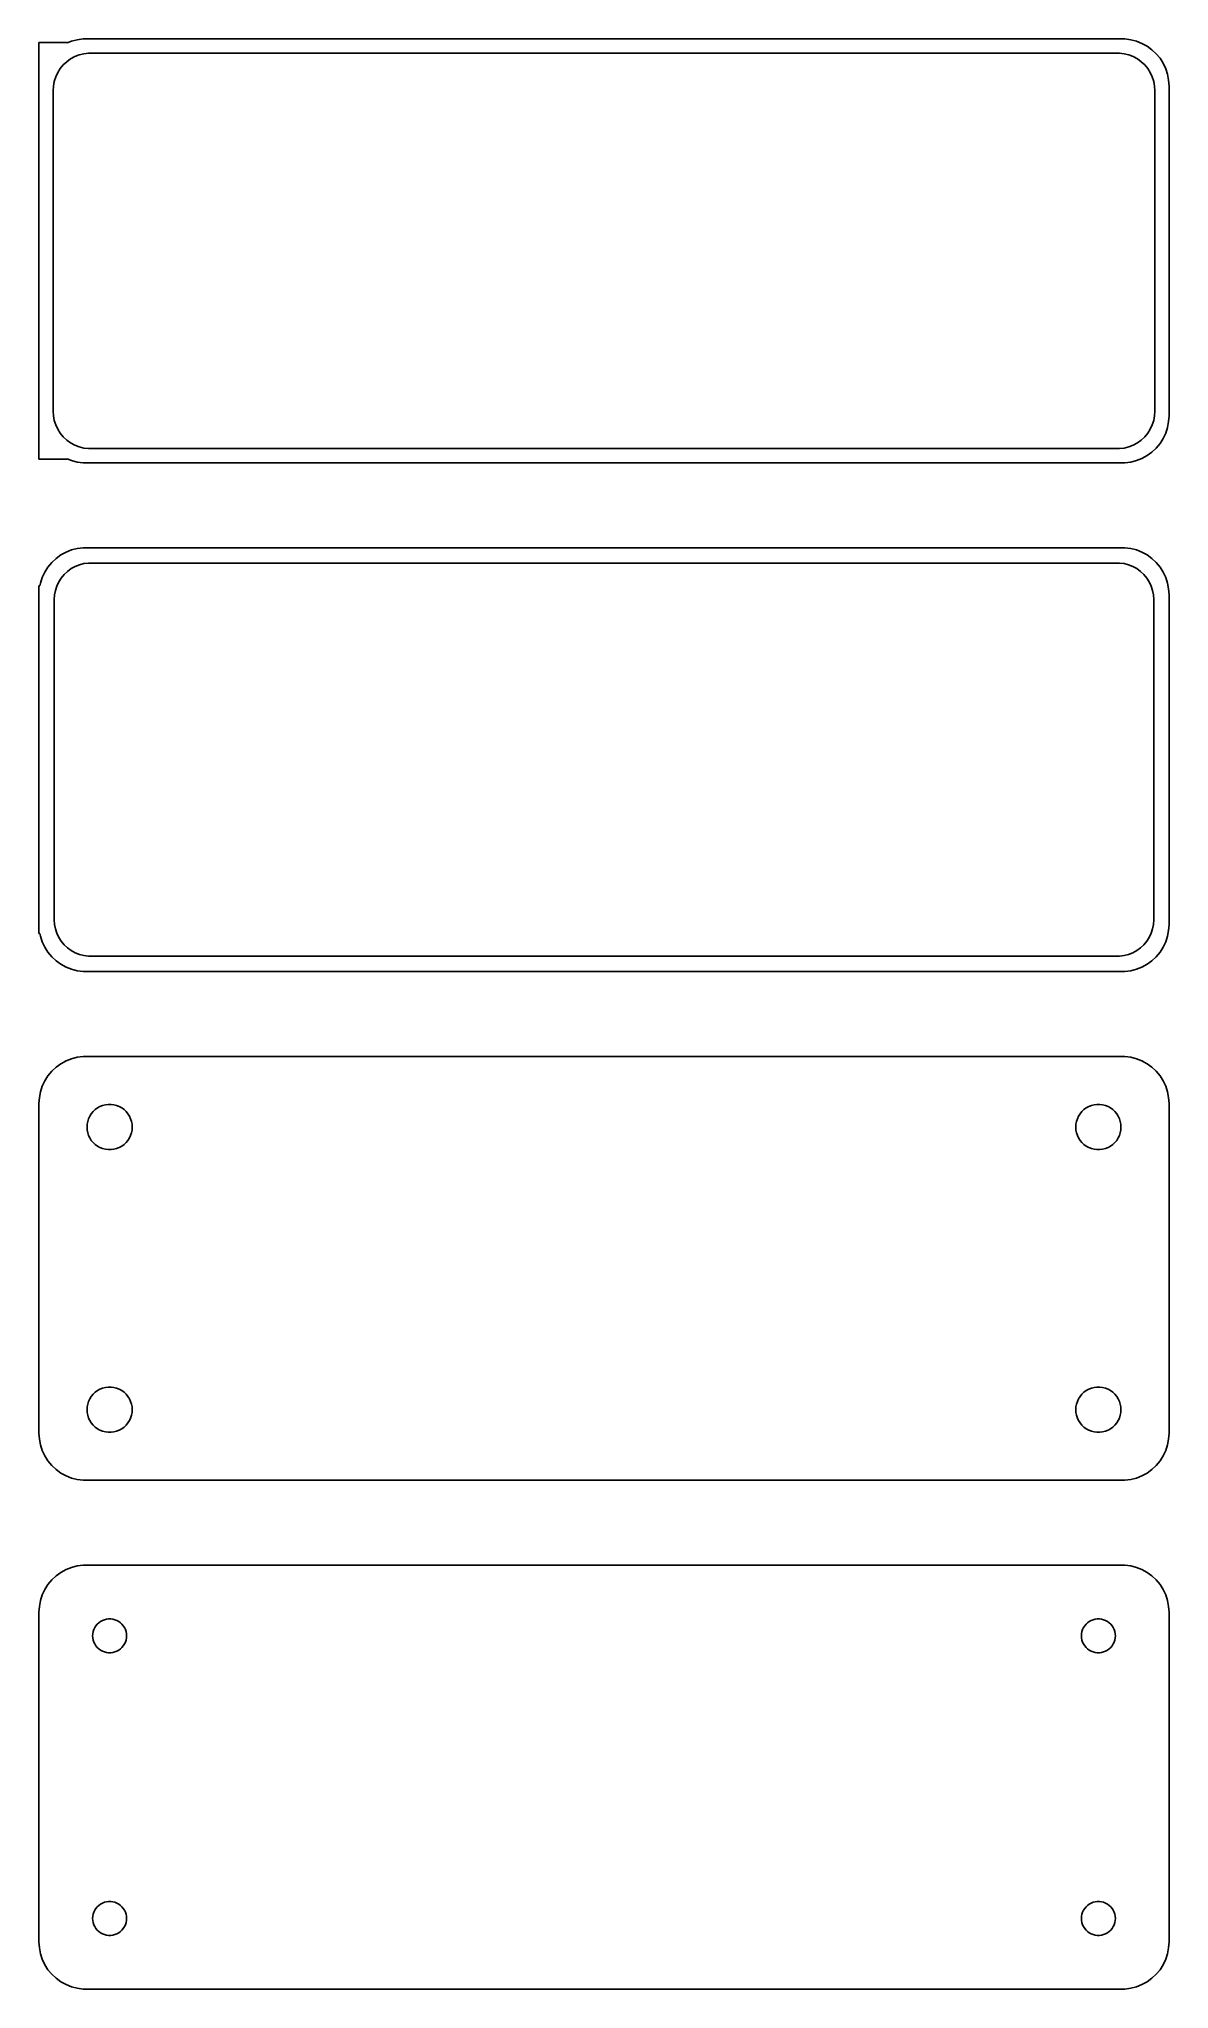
# Model space of a CAD drawing. Header units: metres. Extents: x -60 to 60, y 140 to 346.
import ezdxf

# ---------------------------------------------------------------- set-up
doc = ezdxf.new("R2010")
doc.units = ezdxf.units.M

msp = doc.modelspace()

# ---------------------------------------------------------------- linework, layer by layer
for p, q in [((-57, 346.115), (-60, 346.115)), ((-60, 346.115), (-60, 301.885)), ((-56.5451, 346.255), (-57, 346.075)), ((-57, 346.075), (-57, 346.115)), ((-55.9369, 346.411), (-56.5451, 346.255)), ((-55.3139, 346.49), (-55.9369, 346.411)), ((55.3139, 346.49), (-55.3139, 346.49)), ((55.9369, 346.411), (55.3139, 346.49)), ((56.5451, 346.255), (55.9369, 346.411)), ((57.1289, 346.024), (56.5451, 346.255)), ((57.6791, 345.722), (57.1289, 346.024)), ((58.1871, 345.353), (57.6791, 345.722)), ((-57.7361, 343.351), (-57.4159, 343.738)), ((-57.4159, 343.738), (-57.0497, 344.082)), ((-57.0497, 344.082), (-56.6433, 344.377)), ((-56.6433, 344.377), (-56.2031, 344.619)), ((-56.2031, 344.619), (-55.7361, 344.804)), ((-55.7361, 344.804), (-55.2495, 344.929)), ((-55.2495, 344.929), (-54.7512, 344.992)), ((-54.7512, 344.992), (54.7512, 344.992)), ((54.7512, 344.992), (55.2495, 344.929)), ((55.2495, 344.929), (55.7361, 344.804)), ((55.7361, 344.804), (56.2031, 344.619)), ((56.2031, 344.619), (56.6433, 344.377)), ((56.6433, 344.377), (57.0497, 344.082)), ((57.0497, 344.082), (57.4159, 343.738)), ((57.4159, 343.738), (57.7361, 343.351)), ((58.6448, 344.923), (58.1871, 345.353)), ((59.0451, 344.439), (58.6448, 344.923)), ((59.3815, 343.909), (59.0451, 344.439)), ((59.6489, 343.341), (59.3815, 343.909)), ((-58.4685, 341.501), (-58.3743, 341.995)), ((-58.3743, 341.995), (-58.2191, 342.472)), ((-58.2191, 342.472), (-58.0052, 342.927)), ((-58.0052, 342.927), (-57.7361, 343.351)), ((57.7361, 343.351), (58.0052, 342.927)), ((58.0052, 342.927), (58.2191, 342.472)), ((58.2191, 342.472), (58.3743, 341.995)), ((58.3743, 341.995), (58.4685, 341.501)), ((59.8429, 342.743), (59.6489, 343.341)), ((59.9606, 342.127), (59.8429, 342.743)), ((60, 341.5), (59.9606, 342.127)), ((-58.5, 341), (-58.4685, 341.501)), ((-58.5, 307), (-58.5, 341)), ((58.4685, 341.501), (58.5, 341)), ((58.5, 341), (58.5, 307)), ((60, 306.5), (60, 341.5)), ((-58.4685, 306.499), (-58.5, 307)), ((-58.3743, 306.005), (-58.4685, 306.499)), ((58.4685, 306.499), (58.3743, 306.005)), ((58.5, 307), (58.4685, 306.499)), ((59.9606, 305.873), (60, 306.5)), ((-58.2191, 305.528), (-58.3743, 306.005)), ((-58.0052, 305.073), (-58.2191, 305.528)), ((-57.7361, 304.649), (-58.0052, 305.073)), ((-57.4159, 304.262), (-57.7361, 304.649)), ((-57.0497, 303.918), (-57.4159, 304.262)), ((57.4159, 304.262), (57.0497, 303.918)), ((57.7361, 304.649), (57.4159, 304.262)), ((58.0052, 305.073), (57.7361, 304.649)), ((58.2191, 305.528), (58.0052, 305.073)), ((58.3743, 306.005), (58.2191, 305.528)), ((59.3815, 304.091), (59.6489, 304.659)), ((59.6489, 304.659), (59.8429, 305.257)), ((59.8429, 305.257), (59.9606, 305.873)), ((-56.6433, 303.623), (-57.0497, 303.918)), ((-56.2031, 303.381), (-56.6433, 303.623)), ((-55.7361, 303.196), (-56.2031, 303.381)), ((-55.2495, 303.071), (-55.7361, 303.196)), ((-54.7512, 303.008), (-55.2495, 303.071)), ((54.7512, 303.008), (-54.7512, 303.008)), ((55.2495, 303.071), (54.7512, 303.008)), ((55.7361, 303.196), (55.2495, 303.071)), ((56.2031, 303.381), (55.7361, 303.196)), ((56.6433, 303.623), (56.2031, 303.381)), ((57.0497, 303.918), (56.6433, 303.623)), ((57.1289, 301.976), (57.6791, 302.278)), ((57.6791, 302.278), (58.1871, 302.647)), ((58.1871, 302.647), (58.6448, 303.077)), ((58.6448, 303.077), (59.0451, 303.561)), ((59.0451, 303.561), (59.3815, 304.091)), ((-60, 301.885), (-57, 301.885)), ((-57, 301.885), (-57, 301.925)), ((-57, 301.925), (-56.5451, 301.745)), ((-56.5451, 301.745), (-55.9369, 301.589)), ((-55.9369, 301.589), (-55.3139, 301.51)), ((-55.3139, 301.51), (55.3139, 301.51)), ((55.3139, 301.51), (55.9369, 301.589)), ((55.9369, 301.589), (56.5451, 301.745)), ((56.5451, 301.745), (57.1289, 301.976)), ((-57.1289, 292.024), (-57.6791, 291.722)), ((-56.5451, 292.255), (-57.1289, 292.024)), ((-55.9369, 292.411), (-56.5451, 292.255)), ((-55.3139, 292.49), (-55.9369, 292.411)), ((55.3139, 292.49), (-55.3139, 292.49)), ((55.9369, 292.411), (55.3139, 292.49)), ((56.5451, 292.255), (55.9369, 292.411)), ((57.1289, 292.024), (56.5451, 292.255)), ((57.6791, 291.722), (57.1289, 292.024)), ((-59.3815, 289.909), (-59.6489, 289.341)), ((-59.0451, 290.439), (-59.3815, 289.909)), ((-58.6448, 290.923), (-59.0451, 290.439)), ((-58.1871, 291.353), (-58.6448, 290.923)), ((-57.6791, 291.722), (-58.1871, 291.353)), ((-57.323, 289.651), (-56.9685, 289.984)), ((-56.9685, 289.984), (-56.5751, 290.27)), ((-56.5751, 290.27), (-56.1489, 290.504)), ((-56.1489, 290.504), (-55.6967, 290.683)), ((-55.6967, 290.683), (-55.2256, 290.804)), ((-55.2256, 290.804), (-54.7432, 290.865)), ((-54.7432, 290.865), (54.7432, 290.865)), ((54.7432, 290.865), (55.2256, 290.804)), ((55.2256, 290.804), (55.6967, 290.683)), ((55.6967, 290.683), (56.1489, 290.504)), ((56.1489, 290.504), (56.5751, 290.27)), ((56.5751, 290.27), (56.9685, 289.984)), ((56.9685, 289.984), (57.323, 289.651)), ((58.1871, 291.353), (57.6791, 291.722)), ((58.6448, 290.923), (58.1871, 291.353)), ((59.0451, 290.439), (58.6448, 290.923)), ((59.3815, 289.909), (59.0451, 290.439)), ((59.6489, 289.341), (59.3815, 289.909)), ((-59.9, 288.444), (-60, 288.444)), ((-60, 288.444), (-60, 251.556)), ((-59.8429, 288.743), (-59.9, 288.444)), ((-59.6489, 289.341), (-59.8429, 288.743)), ((-58.3421, 287.485), (-58.251, 287.963)), ((-58.251, 287.963), (-58.1007, 288.426)), ((-58.1007, 288.426), (-57.8936, 288.866)), ((-57.8936, 288.866), (-57.633, 289.276)), ((-57.633, 289.276), (-57.323, 289.651)), ((57.323, 289.651), (57.633, 289.276)), ((57.633, 289.276), (57.8936, 288.866)), ((57.8936, 288.866), (58.1007, 288.426)), ((58.1007, 288.426), (58.251, 287.963)), ((58.251, 287.963), (58.3421, 287.485)), ((59.8429, 288.743), (59.6489, 289.341)), ((59.9606, 288.127), (59.8429, 288.743)), ((60, 287.5), (59.9606, 288.127)), ((-58.3726, 287), (-58.3421, 287.485)), ((-58.3726, 253), (-58.3726, 287)), ((58.3421, 287.485), (58.3726, 287)), ((58.3726, 287), (58.3726, 253)), ((60, 252.5), (60, 287.5)), ((-58.3421, 252.515), (-58.3726, 253)), ((58.3726, 253), (58.3421, 252.515)), ((-60, 251.556), (-59.9, 251.556)), ((-59.9, 251.556), (-59.8429, 251.257)), ((-59.8429, 251.257), (-59.6489, 250.659)), ((-59.6489, 250.659), (-59.3815, 250.091)), ((-58.251, 252.037), (-58.3421, 252.515)), ((-58.1007, 251.574), (-58.251, 252.037)), ((-57.8936, 251.134), (-58.1007, 251.574)), ((-57.633, 250.724), (-57.8936, 251.134)), ((-57.323, 250.349), (-57.633, 250.724)), ((57.633, 250.724), (57.323, 250.349)), ((57.8936, 251.134), (57.633, 250.724)), ((58.1007, 251.574), (57.8936, 251.134)), ((58.251, 252.037), (58.1007, 251.574)), ((58.3421, 252.515), (58.251, 252.037)), ((59.3815, 250.091), (59.6489, 250.659)), ((59.6489, 250.659), (59.8429, 251.257)), ((59.8429, 251.257), (59.9606, 251.873)), ((59.9606, 251.873), (60, 252.5)), ((-59.3815, 250.091), (-59.0451, 249.561)), ((-59.0451, 249.561), (-58.6448, 249.077)), ((-58.6448, 249.077), (-58.1871, 248.647)), ((-58.1871, 248.647), (-57.6791, 248.278)), ((-56.9685, 250.016), (-57.323, 250.349)), ((-56.5751, 249.73), (-56.9685, 250.016)), ((-56.1489, 249.496), (-56.5751, 249.73)), ((-55.6967, 249.317), (-56.1489, 249.496)), ((-55.2256, 249.196), (-55.6967, 249.317)), ((-54.7432, 249.135), (-55.2256, 249.196)), ((54.7432, 249.135), (-54.7432, 249.135)), ((55.2256, 249.196), (54.7432, 249.135)), ((55.6967, 249.317), (55.2256, 249.196)), ((56.1489, 249.496), (55.6967, 249.317)), ((56.5751, 249.73), (56.1489, 249.496)), ((56.9685, 250.016), (56.5751, 249.73)), ((57.323, 250.349), (56.9685, 250.016)), ((57.6791, 248.278), (58.1871, 248.647)), ((58.1871, 248.647), (58.6448, 249.077)), ((58.6448, 249.077), (59.0451, 249.561)), ((59.0451, 249.561), (59.3815, 250.091)), ((-57.6791, 248.278), (-57.1289, 247.976)), ((-57.1289, 247.976), (-56.5451, 247.745)), ((-56.5451, 247.745), (-55.9369, 247.589)), ((-55.9369, 247.589), (-55.3139, 247.51)), ((-55.3139, 247.51), (55.3139, 247.51)), ((55.3139, 247.51), (55.9369, 247.589)), ((55.9369, 247.589), (56.5451, 247.745)), ((56.5451, 247.745), (57.1289, 247.976)), ((57.1289, 247.976), (57.6791, 248.278)), ((-56.5451, 238.255), (-57.1289, 238.024)), ((-55.9369, 238.411), (-56.5451, 238.255)), ((-55.3139, 238.49), (-55.9369, 238.411)), ((55.3139, 238.49), (-55.3139, 238.49)), ((55.9369, 238.411), (55.3139, 238.49)), ((56.5451, 238.255), (55.9369, 238.411)), ((57.1289, 238.024), (56.5451, 238.255)), ((-59.0451, 236.439), (-59.3815, 235.909)), ((-58.6448, 236.923), (-59.0451, 236.439)), ((-58.1871, 237.353), (-58.6448, 236.923)), ((-57.6791, 237.722), (-58.1871, 237.353)), ((-57.1289, 238.024), (-57.6791, 237.722)), ((57.6791, 237.722), (57.1289, 238.024)), ((58.1871, 237.353), (57.6791, 237.722)), ((58.6448, 236.923), (58.1871, 237.353)), ((59.0451, 236.439), (58.6448, 236.923)), ((59.3815, 235.909), (59.0451, 236.439)), ((-59.9606, 234.127), (-60, 233.5)), ((-59.8429, 234.743), (-59.9606, 234.127)), ((-59.6489, 235.341), (-59.8429, 234.743)), ((-59.3815, 235.909), (-59.6489, 235.341)), ((59.6489, 235.341), (59.3815, 235.909)), ((59.8429, 234.743), (59.6489, 235.341)), ((59.9606, 234.127), (59.8429, 234.743)), ((60, 233.5), (59.9606, 234.127)), ((-60, 233.5), (-60, 198.5)), ((-54.8246, 231.597), (-54.7315, 231.883)), ((-54.7315, 231.883), (-54.6031, 232.156)), ((-54.6031, 232.156), (-54.4416, 232.411)), ((-54.4416, 232.411), (-54.2495, 232.643)), ((-54.2495, 232.643), (-54.0298, 232.849)), ((-54.0298, 232.849), (-53.786, 233.026)), ((-53.786, 233.026), (-53.5219, 233.172)), ((-53.5219, 233.172), (-53.2416, 233.283)), ((-53.2416, 233.283), (-52.9497, 233.357)), ((-52.9497, 233.357), (-52.6507, 233.395)), ((-52.6507, 233.395), (-52.3493, 233.395)), ((-52.3493, 233.395), (-52.0503, 233.357)), ((-52.0503, 233.357), (-51.7584, 233.283)), ((-51.7584, 233.283), (-51.4781, 233.172)), ((-51.4781, 233.172), (-51.214, 233.026)), ((-51.214, 233.026), (-50.9702, 232.849)), ((-50.9702, 232.849), (-50.7505, 232.643)), ((-50.7505, 232.643), (-50.5583, 232.411)), ((-50.5583, 232.411), (-50.3969, 232.156)), ((-50.3969, 232.156), (-50.2685, 231.883)), ((-50.2685, 231.883), (-50.1754, 231.597)), ((50.1754, 231.597), (50.2685, 231.883)), ((50.2685, 231.883), (50.3969, 232.156)), ((50.3969, 232.156), (50.5583, 232.411)), ((50.5583, 232.411), (50.7505, 232.643)), ((50.7505, 232.643), (50.9702, 232.849)), ((50.9702, 232.849), (51.214, 233.026)), ((51.214, 233.026), (51.4781, 233.172)), ((51.4781, 233.172), (51.7584, 233.283)), ((51.7584, 233.283), (52.0503, 233.357)), ((52.0503, 233.357), (52.3493, 233.395)), ((52.3493, 233.395), (52.6507, 233.395)), ((52.6507, 233.395), (52.9497, 233.357)), ((52.9497, 233.357), (53.2416, 233.283)), ((53.2416, 233.283), (53.5219, 233.172)), ((53.5219, 233.172), (53.786, 233.026)), ((53.786, 233.026), (54.0298, 232.849)), ((54.0298, 232.849), (54.2495, 232.643)), ((54.2495, 232.643), (54.4416, 232.411)), ((54.4416, 232.411), (54.6031, 232.156)), ((54.6031, 232.156), (54.7315, 231.883)), ((54.7315, 231.883), (54.8246, 231.597)), ((60, 198.5), (60, 233.5)), ((-54.9, 231), (-54.8811, 231.301)), ((-54.8811, 230.699), (-54.9, 231)), ((-54.8811, 231.301), (-54.8246, 231.597)), ((-54.8246, 230.403), (-54.8811, 230.699)), ((-54.7315, 230.117), (-54.8246, 230.403)), ((-54.6031, 229.844), (-54.7315, 230.117)), ((-54.4416, 229.589), (-54.6031, 229.844)), ((-50.3969, 229.844), (-50.5583, 229.589)), ((-50.2685, 230.117), (-50.3969, 229.844)), ((-50.1754, 230.403), (-50.2685, 230.117)), ((-50.1754, 231.597), (-50.1189, 231.301)), ((-50.1189, 230.699), (-50.1754, 230.403)), ((-50.1189, 231.301), (-50.1, 231)), ((-50.1, 231), (-50.1189, 230.699)), ((50.1, 231), (50.1189, 231.301)), ((50.1189, 230.699), (50.1, 231)), ((50.1189, 231.301), (50.1754, 231.597)), ((50.1754, 230.403), (50.1189, 230.699)), ((50.2685, 230.117), (50.1754, 230.403)), ((50.3969, 229.844), (50.2685, 230.117)), ((50.5583, 229.589), (50.3969, 229.844)), ((54.6031, 229.844), (54.4416, 229.589)), ((54.7315, 230.117), (54.6031, 229.844)), ((54.8246, 230.403), (54.7315, 230.117)), ((54.8246, 231.597), (54.8811, 231.301)), ((54.8811, 230.699), (54.8246, 230.403)), ((54.8811, 231.301), (54.9, 231)), ((54.9, 231), (54.8811, 230.699)), ((-54.2495, 229.357), (-54.4416, 229.589)), ((-54.0298, 229.151), (-54.2495, 229.357)), ((-53.786, 228.974), (-54.0298, 229.151)), ((-53.5219, 228.828), (-53.786, 228.974)), ((-53.2416, 228.717), (-53.5219, 228.828)), ((-52.9497, 228.643), (-53.2416, 228.717)), ((-52.6507, 228.605), (-52.9497, 228.643)), ((-52.3493, 228.605), (-52.6507, 228.605)), ((-52.0503, 228.643), (-52.3493, 228.605)), ((-51.7584, 228.717), (-52.0503, 228.643)), ((-51.4781, 228.828), (-51.7584, 228.717)), ((-51.214, 228.974), (-51.4781, 228.828)), ((-50.9702, 229.151), (-51.214, 228.974)), ((-50.7505, 229.357), (-50.9702, 229.151)), ((-50.5583, 229.589), (-50.7505, 229.357)), ((50.7505, 229.357), (50.5583, 229.589)), ((50.9702, 229.151), (50.7505, 229.357)), ((51.214, 228.974), (50.9702, 229.151)), ((51.4781, 228.828), (51.214, 228.974)), ((51.7584, 228.717), (51.4781, 228.828)), ((52.0503, 228.643), (51.7584, 228.717)), ((52.3493, 228.605), (52.0503, 228.643)), ((52.6507, 228.605), (52.3493, 228.605)), ((52.9497, 228.643), (52.6507, 228.605)), ((53.2416, 228.717), (52.9497, 228.643)), ((53.5219, 228.828), (53.2416, 228.717)), ((53.786, 228.974), (53.5219, 228.828)), ((54.0298, 229.151), (53.786, 228.974)), ((54.2495, 229.357), (54.0298, 229.151)), ((54.4416, 229.589), (54.2495, 229.357)), ((-54.2495, 202.643), (-54.0298, 202.849)), ((-54.0298, 202.849), (-53.786, 203.026)), ((-53.786, 203.026), (-53.5219, 203.172)), ((-53.5219, 203.172), (-53.2416, 203.283)), ((-53.2416, 203.283), (-52.9497, 203.357)), ((-52.9497, 203.357), (-52.6507, 203.395)), ((-52.6507, 203.395), (-52.3493, 203.395)), ((-52.3493, 203.395), (-52.0503, 203.357)), ((-52.0503, 203.357), (-51.7584, 203.283)), ((-51.7584, 203.283), (-51.4781, 203.172)), ((-51.4781, 203.172), (-51.214, 203.026)), ((-51.214, 203.026), (-50.9702, 202.849)), ((-50.9702, 202.849), (-50.7505, 202.643)), ((50.7505, 202.643), (50.9702, 202.849)), ((50.9702, 202.849), (51.214, 203.026)), ((51.214, 203.026), (51.4781, 203.172)), ((51.4781, 203.172), (51.7584, 203.283)), ((51.7584, 203.283), (52.0503, 203.357)), ((52.0503, 203.357), (52.3493, 203.395)), ((52.3493, 203.395), (52.6507, 203.395)), ((52.6507, 203.395), (52.9497, 203.357)), ((52.9497, 203.357), (53.2416, 203.283)), ((53.2416, 203.283), (53.5219, 203.172)), ((53.5219, 203.172), (53.786, 203.026)), ((53.786, 203.026), (54.0298, 202.849)), ((54.0298, 202.849), (54.2495, 202.643)), ((-54.9, 201), (-54.8811, 201.301)), ((-54.8811, 200.699), (-54.9, 201)), ((-54.8811, 201.301), (-54.8246, 201.597)), ((-54.8246, 201.597), (-54.7315, 201.883)), ((-54.7315, 201.883), (-54.6031, 202.156)), ((-54.6031, 202.156), (-54.4416, 202.411)), ((-54.4416, 202.411), (-54.2495, 202.643)), ((-50.7505, 202.643), (-50.5583, 202.411)), ((-50.5583, 202.411), (-50.3969, 202.156)), ((-50.3969, 202.156), (-50.2685, 201.883)), ((-50.2685, 201.883), (-50.1754, 201.597)), ((-50.1754, 201.597), (-50.1189, 201.301)), ((-50.1189, 201.301), (-50.1, 201)), ((-50.1, 201), (-50.1189, 200.699)), ((50.1, 201), (50.1189, 201.301)), ((50.1189, 200.699), (50.1, 201)), ((50.1189, 201.301), (50.1754, 201.597)), ((50.1754, 201.597), (50.2685, 201.883)), ((50.2685, 201.883), (50.3969, 202.156)), ((50.3969, 202.156), (50.5583, 202.411)), ((50.5583, 202.411), (50.7505, 202.643)), ((54.2495, 202.643), (54.4416, 202.411)), ((54.4416, 202.411), (54.6031, 202.156)), ((54.6031, 202.156), (54.7315, 201.883)), ((54.7315, 201.883), (54.8246, 201.597)), ((54.8246, 201.597), (54.8811, 201.301)), ((54.8811, 201.301), (54.9, 201)), ((54.9, 201), (54.8811, 200.699)), ((-54.8246, 200.403), (-54.8811, 200.699)), ((-54.7315, 200.117), (-54.8246, 200.403)), ((-54.6031, 199.844), (-54.7315, 200.117)), ((-54.4416, 199.589), (-54.6031, 199.844)), ((-54.2495, 199.357), (-54.4416, 199.589)), ((-54.0298, 199.151), (-54.2495, 199.357)), ((-53.786, 198.974), (-54.0298, 199.151)), ((-53.5219, 198.828), (-53.786, 198.974)), ((-53.2416, 198.717), (-53.5219, 198.828)), ((-52.9497, 198.643), (-53.2416, 198.717)), ((-51.7584, 198.717), (-52.0503, 198.643)), ((-51.4781, 198.828), (-51.7584, 198.717)), ((-51.214, 198.974), (-51.4781, 198.828)), ((-50.9702, 199.151), (-51.214, 198.974)), ((-50.7505, 199.357), (-50.9702, 199.151)), ((-50.5583, 199.589), (-50.7505, 199.357)), ((-50.3969, 199.844), (-50.5583, 199.589)), ((-50.2685, 200.117), (-50.3969, 199.844)), ((-50.1754, 200.403), (-50.2685, 200.117)), ((-50.1189, 200.699), (-50.1754, 200.403)), ((50.1754, 200.403), (50.1189, 200.699)), ((50.2685, 200.117), (50.1754, 200.403)), ((50.3969, 199.844), (50.2685, 200.117)), ((50.5583, 199.589), (50.3969, 199.844)), ((50.7505, 199.357), (50.5583, 199.589)), ((50.9702, 199.151), (50.7505, 199.357)), ((51.214, 198.974), (50.9702, 199.151)), ((51.4781, 198.828), (51.214, 198.974)), ((51.7584, 198.717), (51.4781, 198.828)), ((52.0503, 198.643), (51.7584, 198.717)), ((53.2416, 198.717), (52.9497, 198.643)), ((53.5219, 198.828), (53.2416, 198.717)), ((53.786, 198.974), (53.5219, 198.828)), ((54.0298, 199.151), (53.786, 198.974)), ((54.2495, 199.357), (54.0298, 199.151)), ((54.4416, 199.589), (54.2495, 199.357)), ((54.6031, 199.844), (54.4416, 199.589)), ((54.7315, 200.117), (54.6031, 199.844)), ((54.8246, 200.403), (54.7315, 200.117)), ((54.8811, 200.699), (54.8246, 200.403)), ((-60, 198.5), (-59.9606, 197.873)), ((-59.9606, 197.873), (-59.8429, 197.257)), ((-59.8429, 197.257), (-59.6489, 196.659)), ((-59.6489, 196.659), (-59.3815, 196.091)), ((-52.6507, 198.605), (-52.9497, 198.643)), ((-52.3493, 198.605), (-52.6507, 198.605)), ((-52.0503, 198.643), (-52.3493, 198.605)), ((52.3493, 198.605), (52.0503, 198.643)), ((52.6507, 198.605), (52.3493, 198.605)), ((52.9497, 198.643), (52.6507, 198.605)), ((59.3815, 196.091), (59.6489, 196.659)), ((59.6489, 196.659), (59.8429, 197.257)), ((59.8429, 197.257), (59.9606, 197.873)), ((59.9606, 197.873), (60, 198.5)), ((-59.3815, 196.091), (-59.0451, 195.561)), ((-59.0451, 195.561), (-58.6448, 195.077)), ((-58.6448, 195.077), (-58.1871, 194.647)), ((-58.1871, 194.647), (-57.6791, 194.278)), ((57.6791, 194.278), (58.1871, 194.647)), ((58.1871, 194.647), (58.6448, 195.077)), ((58.6448, 195.077), (59.0451, 195.561)), ((59.0451, 195.561), (59.3815, 196.091)), ((-57.6791, 194.278), (-57.1289, 193.976)), ((-57.1289, 193.976), (-56.5451, 193.745)), ((-56.5451, 193.745), (-55.9369, 193.589)), ((-55.9369, 193.589), (-55.3139, 193.51)), ((-55.3139, 193.51), (55.3139, 193.51)), ((55.3139, 193.51), (55.9369, 193.589)), ((55.9369, 193.589), (56.5451, 193.745)), ((56.5451, 193.745), (57.1289, 193.976)), ((57.1289, 193.976), (57.6791, 194.278)), ((-56.5451, 184.255), (-57.1289, 184.024)), ((-55.9369, 184.411), (-56.5451, 184.255)), ((-55.3139, 184.49), (-55.9369, 184.411)), ((55.3139, 184.49), (-55.3139, 184.49)), ((55.9369, 184.411), (55.3139, 184.49)), ((56.5451, 184.255), (55.9369, 184.411)), ((57.1289, 184.024), (56.5451, 184.255)), ((-59.0451, 182.439), (-59.3815, 181.909)), ((-58.6448, 182.923), (-59.0451, 182.439)), ((-58.1871, 183.353), (-58.6448, 182.923)), ((-57.6791, 183.722), (-58.1871, 183.353)), ((-57.1289, 184.024), (-57.6791, 183.722)), ((57.6791, 183.722), (57.1289, 184.024)), ((58.1871, 183.353), (57.6791, 183.722)), ((58.6448, 182.923), (58.1871, 183.353)), ((59.0451, 182.439), (58.6448, 182.923)), ((59.3815, 181.909), (59.0451, 182.439)), ((-59.9606, 180.127), (-60, 179.5)), ((-59.8429, 180.743), (-59.9606, 180.127)), ((-59.6489, 181.341), (-59.8429, 180.743)), ((-59.3815, 181.909), (-59.6489, 181.341)), ((59.6489, 181.341), (59.3815, 181.909)), ((59.8429, 180.743), (59.6489, 181.341)), ((59.9606, 180.127), (59.8429, 180.743)), ((60, 179.5), (59.9606, 180.127)), ((-60, 179.5), (-60, 144.5)), ((-54.0773, 177.867), (-53.9562, 178.058)), ((-53.9562, 178.058), (-53.8121, 178.232)), ((-53.8121, 178.232), (-53.6474, 178.387)), ((-53.6474, 178.387), (-53.4645, 178.52)), ((-53.4645, 178.52), (-53.2664, 178.629)), ((-53.2664, 178.629), (-53.0562, 178.712)), ((-53.0562, 178.712), (-52.8373, 178.768)), ((-52.8373, 178.768), (-52.613, 178.796)), ((-52.613, 178.796), (-52.387, 178.796)), ((-52.387, 178.796), (-52.1627, 178.768)), ((-52.1627, 178.768), (-51.9438, 178.712)), ((-51.9438, 178.712), (-51.7336, 178.629)), ((-51.7336, 178.629), (-51.5355, 178.52)), ((-51.5355, 178.52), (-51.3526, 178.387)), ((-51.3526, 178.387), (-51.1879, 178.232)), ((-51.1879, 178.232), (-51.0438, 178.058)), ((-51.0438, 178.058), (-50.9226, 177.867)), ((50.9226, 177.867), (51.0438, 178.058)), ((51.0438, 178.058), (51.1879, 178.232)), ((51.1879, 178.232), (51.3526, 178.387)), ((51.3526, 178.387), (51.5355, 178.52)), ((51.5355, 178.52), (51.7336, 178.629)), ((51.7336, 178.629), (51.9438, 178.712)), ((51.9438, 178.712), (52.1627, 178.768)), ((52.1627, 178.768), (52.387, 178.796)), ((52.387, 178.796), (52.613, 178.796)), ((52.613, 178.796), (52.8373, 178.768)), ((52.8373, 178.768), (53.0562, 178.712)), ((53.0562, 178.712), (53.2664, 178.629)), ((53.2664, 178.629), (53.4645, 178.52)), ((53.4645, 178.52), (53.6474, 178.387)), ((53.6474, 178.387), (53.8121, 178.232)), ((53.8121, 178.232), (53.9562, 178.058)), ((53.9562, 178.058), (54.0773, 177.867)), ((60, 144.5), (60, 179.5)), ((-54.3, 177), (-54.2858, 177.226)), ((-54.2858, 176.774), (-54.3, 177)), ((-54.2858, 177.226), (-54.2434, 177.448)), ((-54.2434, 176.552), (-54.2858, 176.774)), ((-54.2434, 177.448), (-54.1736, 177.663)), ((-54.1736, 176.337), (-54.2434, 176.552)), ((-54.1736, 177.663), (-54.0773, 177.867)), ((-54.0773, 176.133), (-54.1736, 176.337)), ((-53.9562, 175.942), (-54.0773, 176.133)), ((-53.8121, 175.768), (-53.9562, 175.942)), ((-51.0438, 175.942), (-51.1879, 175.768)), ((-50.9226, 176.133), (-51.0438, 175.942)), ((-50.9226, 177.867), (-50.8264, 177.663)), ((-50.8264, 176.337), (-50.9226, 176.133)), ((-50.8264, 177.663), (-50.7565, 177.448)), ((-50.7565, 176.552), (-50.8264, 176.337)), ((-50.7565, 177.448), (-50.7142, 177.226)), ((-50.7142, 176.774), (-50.7565, 176.552)), ((-50.7142, 177.226), (-50.7, 177)), ((-50.7, 177), (-50.7142, 176.774)), ((50.7, 177), (50.7142, 177.226)), ((50.7142, 176.774), (50.7, 177)), ((50.7142, 177.226), (50.7565, 177.448)), ((50.7565, 176.552), (50.7142, 176.774)), ((50.7565, 177.448), (50.8264, 177.663)), ((50.8264, 176.337), (50.7565, 176.552)), ((50.8264, 177.663), (50.9226, 177.867)), ((50.9226, 176.133), (50.8264, 176.337)), ((51.0438, 175.942), (50.9226, 176.133)), ((51.1879, 175.768), (51.0438, 175.942)), ((53.9562, 175.942), (53.8121, 175.768)), ((54.0773, 176.133), (53.9562, 175.942)), ((54.0773, 177.867), (54.1736, 177.663)), ((54.1736, 176.337), (54.0773, 176.133)), ((54.1736, 177.663), (54.2434, 177.448)), ((54.2434, 176.552), (54.1736, 176.337)), ((54.2434, 177.448), (54.2858, 177.226)), ((54.2858, 176.774), (54.2434, 176.552)), ((54.2858, 177.226), (54.3, 177)), ((54.3, 177), (54.2858, 176.774)), ((-53.6474, 175.613), (-53.8121, 175.768)), ((-53.4645, 175.48), (-53.6474, 175.613)), ((-53.2664, 175.371), (-53.4645, 175.48)), ((-53.0562, 175.288), (-53.2664, 175.371)), ((-52.8373, 175.232), (-53.0562, 175.288)), ((-52.613, 175.204), (-52.8373, 175.232)), ((-52.387, 175.204), (-52.613, 175.204)), ((-52.1627, 175.232), (-52.387, 175.204)), ((-51.9438, 175.288), (-52.1627, 175.232)), ((-51.7336, 175.371), (-51.9438, 175.288)), ((-51.5355, 175.48), (-51.7336, 175.371)), ((-51.3526, 175.613), (-51.5355, 175.48)), ((-51.1879, 175.768), (-51.3526, 175.613)), ((51.3526, 175.613), (51.1879, 175.768)), ((51.5355, 175.48), (51.3526, 175.613)), ((51.7336, 175.371), (51.5355, 175.48)), ((51.9438, 175.288), (51.7336, 175.371)), ((52.1627, 175.232), (51.9438, 175.288)), ((52.387, 175.204), (52.1627, 175.232)), ((52.613, 175.204), (52.387, 175.204)), ((52.8373, 175.232), (52.613, 175.204)), ((53.0562, 175.288), (52.8373, 175.232)), ((53.2664, 175.371), (53.0562, 175.288)), ((53.4645, 175.48), (53.2664, 175.371)), ((53.6474, 175.613), (53.4645, 175.48)), ((53.8121, 175.768), (53.6474, 175.613)), ((-54.3, 147), (-54.2858, 147.226)), ((-54.2858, 146.774), (-54.3, 147)), ((-54.2858, 147.226), (-54.2434, 147.448)), ((-54.2434, 147.448), (-54.1736, 147.663)), ((-54.1736, 147.663), (-54.0773, 147.867)), ((-54.0773, 147.867), (-53.9562, 148.058)), ((-53.9562, 148.058), (-53.8121, 148.232)), ((-53.8121, 148.232), (-53.6474, 148.387)), ((-53.6474, 148.387), (-53.4645, 148.52)), ((-53.4645, 148.52), (-53.2664, 148.629)), ((-53.2664, 148.629), (-53.0562, 148.712)), ((-53.0562, 148.712), (-52.8373, 148.768)), ((-52.8373, 148.768), (-52.613, 148.796)), ((-52.613, 148.796), (-52.387, 148.796)), ((-52.387, 148.796), (-52.1627, 148.768)), ((-52.1627, 148.768), (-51.9438, 148.712)), ((-51.9438, 148.712), (-51.7336, 148.629)), ((-51.7336, 148.629), (-51.5355, 148.52)), ((-51.5355, 148.52), (-51.3526, 148.387)), ((-51.3526, 148.387), (-51.1879, 148.232)), ((-51.1879, 148.232), (-51.0438, 148.058)), ((-51.0438, 148.058), (-50.9226, 147.867)), ((-50.9226, 147.867), (-50.8264, 147.663)), ((-50.8264, 147.663), (-50.7565, 147.448)), ((-50.7565, 147.448), (-50.7142, 147.226)), ((-50.7142, 147.226), (-50.7, 147)), ((-50.7, 147), (-50.7142, 146.774)), ((50.7, 147), (50.7142, 147.226)), ((50.7142, 146.774), (50.7, 147)), ((50.7142, 147.226), (50.7565, 147.448)), ((50.7565, 147.448), (50.8264, 147.663)), ((50.8264, 147.663), (50.9226, 147.867)), ((50.9226, 147.867), (51.0438, 148.058)), ((51.0438, 148.058), (51.1879, 148.232)), ((51.1879, 148.232), (51.3526, 148.387)), ((51.3526, 148.387), (51.5355, 148.52)), ((51.5355, 148.52), (51.7336, 148.629)), ((51.7336, 148.629), (51.9438, 148.712)), ((51.9438, 148.712), (52.1627, 148.768)), ((52.1627, 148.768), (52.387, 148.796)), ((52.387, 148.796), (52.613, 148.796)), ((52.613, 148.796), (52.8373, 148.768)), ((52.8373, 148.768), (53.0562, 148.712)), ((53.0562, 148.712), (53.2664, 148.629)), ((53.2664, 148.629), (53.4645, 148.52)), ((53.4645, 148.52), (53.6474, 148.387)), ((53.6474, 148.387), (53.8121, 148.232)), ((53.8121, 148.232), (53.9562, 148.058)), ((53.9562, 148.058), (54.0773, 147.867)), ((54.0773, 147.867), (54.1736, 147.663)), ((54.1736, 147.663), (54.2434, 147.448)), ((54.2434, 147.448), (54.2858, 147.226)), ((54.2858, 147.226), (54.3, 147)), ((54.3, 147), (54.2858, 146.774)), ((-54.2434, 146.552), (-54.2858, 146.774)), ((-54.1736, 146.337), (-54.2434, 146.552)), ((-54.0773, 146.133), (-54.1736, 146.337)), ((-53.9562, 145.942), (-54.0773, 146.133)), ((-53.8121, 145.768), (-53.9562, 145.942)), ((-53.6474, 145.613), (-53.8121, 145.768)), ((-53.4645, 145.48), (-53.6474, 145.613)), ((-53.2664, 145.371), (-53.4645, 145.48)), ((-53.0562, 145.288), (-53.2664, 145.371)), ((-52.8373, 145.232), (-53.0562, 145.288)), ((-52.613, 145.204), (-52.8373, 145.232)), ((-52.387, 145.204), (-52.613, 145.204)), ((-52.1627, 145.232), (-52.387, 145.204)), ((-51.9438, 145.288), (-52.1627, 145.232)), ((-51.7336, 145.371), (-51.9438, 145.288)), ((-51.5355, 145.48), (-51.7336, 145.371)), ((-51.3526, 145.613), (-51.5355, 145.48)), ((-51.1879, 145.768), (-51.3526, 145.613)), ((-51.0438, 145.942), (-51.1879, 145.768)), ((-50.9226, 146.133), (-51.0438, 145.942)), ((-50.8264, 146.337), (-50.9226, 146.133)), ((-50.7565, 146.552), (-50.8264, 146.337)), ((-50.7142, 146.774), (-50.7565, 146.552)), ((50.7565, 146.552), (50.7142, 146.774)), ((50.8264, 146.337), (50.7565, 146.552)), ((50.9226, 146.133), (50.8264, 146.337)), ((51.0438, 145.942), (50.9226, 146.133)), ((51.1879, 145.768), (51.0438, 145.942)), ((51.3526, 145.613), (51.1879, 145.768)), ((51.5355, 145.48), (51.3526, 145.613)), ((51.7336, 145.371), (51.5355, 145.48)), ((51.9438, 145.288), (51.7336, 145.371)), ((52.1627, 145.232), (51.9438, 145.288)), ((52.387, 145.204), (52.1627, 145.232)), ((52.613, 145.204), (52.387, 145.204)), ((52.8373, 145.232), (52.613, 145.204)), ((53.0562, 145.288), (52.8373, 145.232)), ((53.2664, 145.371), (53.0562, 145.288)), ((53.4645, 145.48), (53.2664, 145.371)), ((53.6474, 145.613), (53.4645, 145.48)), ((53.8121, 145.768), (53.6474, 145.613)), ((53.9562, 145.942), (53.8121, 145.768)), ((54.0773, 146.133), (53.9562, 145.942)), ((54.1736, 146.337), (54.0773, 146.133)), ((54.2434, 146.552), (54.1736, 146.337)), ((54.2858, 146.774), (54.2434, 146.552)), ((-60, 144.5), (-59.9606, 143.873)), ((-59.9606, 143.873), (-59.8429, 143.257)), ((-59.8429, 143.257), (-59.6489, 142.659)), ((59.6489, 142.659), (59.8429, 143.257)), ((59.8429, 143.257), (59.9606, 143.873)), ((59.9606, 143.873), (60, 144.5)), ((-59.6489, 142.659), (-59.3815, 142.091)), ((-59.3815, 142.091), (-59.0451, 141.561)), ((-59.0451, 141.561), (-58.6448, 141.077)), ((-58.6448, 141.077), (-58.1871, 140.647)), ((58.1871, 140.647), (58.6448, 141.077)), ((58.6448, 141.077), (59.0451, 141.561)), ((59.0451, 141.561), (59.3815, 142.091)), ((59.3815, 142.091), (59.6489, 142.659)), ((-58.1871, 140.647), (-57.6791, 140.278)), ((-57.6791, 140.278), (-57.1289, 139.976)), ((-57.1289, 139.976), (-56.5451, 139.745)), ((-56.5451, 139.745), (-55.9369, 139.589)), ((-55.9369, 139.589), (-55.3139, 139.51)), ((-55.3139, 139.51), (55.3139, 139.51)), ((55.3139, 139.51), (55.9369, 139.589)), ((55.9369, 139.589), (56.5451, 139.745)), ((56.5451, 139.745), (57.1289, 139.976)), ((57.1289, 139.976), (57.6791, 140.278)), ((57.6791, 140.278), (58.1871, 140.647))]:
    msp.add_line(p, q)

doc.saveas('drawing.dxf')
